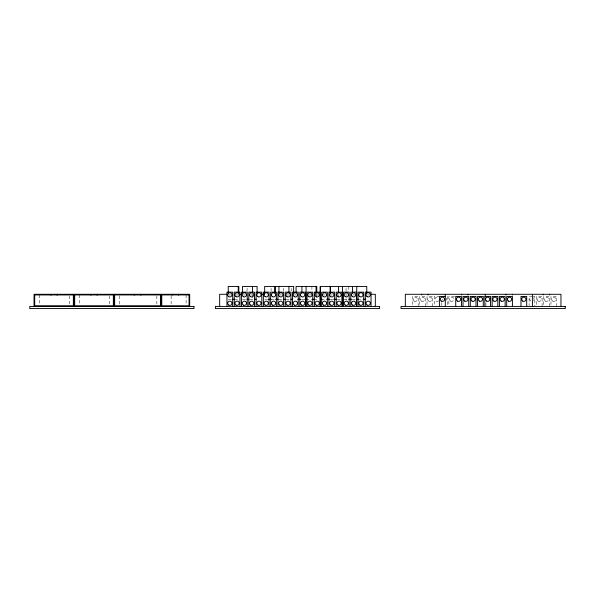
<?xml version="1.0" encoding="UTF-8"?>
<svg xmlns="http://www.w3.org/2000/svg" width="595" height="595" viewBox="0 0 595 595"><rect width="100%" height="100%" fill="white"/><g stroke="black" fill="none" stroke-linecap="round" stroke-linejoin="round"><path stroke-width="0.45" stroke-dasharray="2.98 2.23" d="M352.865 294.934L354.836 294.934M367.405 294.934L369.227 294.934M228.621 294.949L230.533 294.949M236.096 294.949L237.933 294.949M243.348 294.949L245.266 294.949M250.711 294.949L252.585 294.949M279.65 294.949L281.591 294.949M287.013 294.949L288.91 294.949M294.376 294.949L296.236 294.949M309.415 294.949L311.297 294.949M315.796 294.949L318.623 294.949M323.1 294.949L325.034 294.949M330.53 294.949L332.367 294.949M440.017 296.429L434.305 296.429L434.305 305.518M454.58 296.429L448.868 296.429L448.868 305.518M532.384 296.429L529.119 296.429L529.119 305.518M533.202 296.429L534.831 296.429L534.831 306.425M228.242 299.285L231.537 299.285M234.601 299.285L238.811 299.285M242.522 299.285L246.159 299.285M249.788 299.285L253.455 299.285M264.656 299.285L268.1 299.285M271.015 299.285L275.582 299.285M278.936 299.285L282.789 299.285M286.202 299.285L290.01 299.285M301.472 299.285L304.171 299.285M306.068 299.285L311.921 299.285M314.978 299.285L316.778 299.285M321.255 299.285L325.8 299.285M330.061 299.285L332.769 299.285M337.268 299.285L340.868 299.285M343.932 299.285L348.477 299.285M352.352 299.285L355.951 299.285M357.669 299.285L362.258 299.285M556.682 306.425L556.682 296.429L550.97 296.429L550.97 305.518M549.401 306.425L549.401 296.429L543.689 296.429L543.689 305.518M542.119 306.425L542.119 296.429L536.407 296.429L536.407 305.518M485.944 303.056L485.944 305.763M447.299 296.429L447.299 306.425M441.587 302.788L441.587 305.518M432.729 306.425L432.729 296.429L427.017 296.429L427.017 305.518M425.447 306.425L425.447 296.429L419.735 296.429L419.735 305.518M418.166 306.425L418.166 296.429L412.454 296.429L412.454 305.518M348.477 286.433L348.477 291.022M346.052 288.27L346.104 299.456M338.481 294.696L338.481 297.448M316.778 294.696L316.778 297.448M311.921 286.433L311.921 291.022M291.788 288.27L291.788 291.022M283.651 288.27L283.651 291.022M271.082 288.27L271.082 291.022M252.518 294.696L252.518 299.285M247.089 288.27L247.089 291.022M186.116 295.001L186.116 304.67M171.122 295.879L171.122 304.67M156.842 295.879L156.842 304.67M119.714 295.879L119.714 306.425M109.718 295.879L109.718 304.67M79.73 295.001L79.73 304.67M69.734 295.879L69.734 304.67M39.746 295.001L39.746 304.67M533.455 297.76A2.127 2.127 0 0 1 533.455 300.765M530.889 301.107A2.127 2.127 0 0 1 530.889 297.426M438.634 300.765A2.127 2.127 0 0 1 435.629 300.765A2.127 2.127 0 0 1 435.629 297.76A2.127 2.127 0 0 1 438.634 297.76M446.257 298.199A2.127 2.127 0 0 1 446.257 300.326M442.36 299.813A2.127 2.127 0 0 1 442.286 299.263M545.451 301.107A2.127 2.127 0 0 0 548.642 299.263A2.127 2.127 0 0 0 545.451 297.426A2.127 2.127 0 0 0 545.451 301.107M421.505 301.107A2.127 2.127 0 0 0 424.689 299.263A2.127 2.127 0 0 0 421.505 297.426A2.127 2.127 0 0 0 421.505 301.107M450.631 301.107A2.127 2.127 0 0 0 453.821 299.263A2.127 2.127 0 0 0 450.631 297.426A2.127 2.127 0 0 0 450.631 301.107M552.733 301.107A2.127 2.127 0 0 0 555.923 299.263A2.127 2.127 0 0 0 552.733 297.426A2.127 2.127 0 0 0 552.733 301.107M414.217 301.107A2.127 2.127 0 0 0 417.407 299.263A2.127 2.127 0 0 0 414.217 297.426A2.127 2.127 0 0 0 414.217 301.107M428.787 301.107A2.127 2.127 0 0 0 431.977 299.263A2.127 2.127 0 0 0 428.787 297.426A2.127 2.127 0 0 0 428.787 301.107M538.17 301.107A2.127 2.127 0 0 0 541.361 299.263A2.127 2.127 0 0 0 538.17 297.426A2.127 2.127 0 0 0 538.17 301.107"/><path stroke-width="0.89" d="M226.97 294.287L219.674 294.287L219.674 306.425M239.666 294.287L241.607 294.287M261.473 294.287L264.217 294.287M370.722 294.287L375.326 294.287L375.326 306.425M445.298 296.429L439.586 296.429L439.586 306.425M232.786 299.285L234.601 299.285M247.066 299.285L248.881 299.285M254.363 299.285L256.177 299.285M268.293 299.285L271.015 299.285M275.582 299.285L278.282 299.285M283.48 299.285L285.295 299.285M290.918 299.285L292.733 299.285M297.872 299.285L300.572 299.285M304.655 299.285L306.47 299.285M312.427 299.285L314.249 299.285M320.348 299.285L322.163 299.285M326.707 299.285L329.437 299.285M333.669 299.285L336.368 299.285M348.841 299.285L351.571 299.285M356.762 299.285L358.577 299.285M363.121 299.285L365.851 299.285M560.966 306.425L560.966 294.287L405.314 294.287L405.314 306.425M549.683 294.287L549.683 294.934M543.257 294.287L543.257 294.934M532.406 294.287L532.406 306.425M526.694 306.425L526.694 296.429L520.982 296.429L520.982 306.425M512.414 294.287L512.414 294.949M512.414 306.425L512.414 296.429L506.702 296.429L506.702 306.425M505.988 294.287L505.988 294.949M505.133 306.425L505.133 296.429L499.421 296.429L499.421 306.425M497.851 306.425L497.851 296.429L492.139 296.429L492.139 306.425M490.563 306.425L490.563 296.429L484.851 296.429L484.851 306.425M485.282 294.287L485.282 296.89M483.281 306.425L483.281 296.429L477.569 296.429L477.569 306.425M476 306.425L476 296.429L470.288 296.429L470.288 306.425M468.719 306.425L468.719 296.429L463.007 296.429L463.007 306.425M468.146 294.287L468.146 294.949M461.72 294.287L461.72 294.949M461.437 306.425L461.437 296.429L455.725 296.429L455.725 306.425M445.298 294.287L445.298 306.425M428.162 294.287L428.162 294.949M421.736 294.287L421.736 294.949M371.042 306.425L371.042 292.145L365.33 292.145L365.33 306.425M366.758 292.859L366.758 286.433L320.207 286.433L320.207 292.859M363.761 306.425L363.761 292.145L358.049 292.145L358.049 306.425M356.762 286.433L356.762 306.425M356.479 306.425L356.479 292.145L350.767 292.145L350.767 306.425M352.478 286.433L352.478 292.859M349.191 306.425L349.191 292.145L343.479 292.145L343.479 306.425M342.482 286.433L342.482 306.425M341.909 306.425L341.909 292.145L336.197 292.145L336.197 306.425M338.481 286.433L338.481 292.859M334.628 306.425L334.628 292.145L328.916 292.145L328.916 306.425M330.344 286.433L330.344 292.859M330.203 286.433L330.203 292.859M327.347 306.425L327.347 292.145L321.635 292.145L321.635 306.425M320.348 286.433L320.348 306.425M320.065 306.425L320.065 292.145L314.353 292.145L314.353 306.425M316.778 292.859L316.778 286.433L296.072 286.433L296.072 292.859M316.064 286.433L316.064 292.859M312.777 306.425L312.777 292.145L307.065 292.145L307.065 306.425M306.068 286.433L306.068 306.425M305.495 306.425L305.495 292.145L299.783 292.145L299.783 306.425M301.925 286.433L301.925 292.859M298.214 306.425L298.214 292.145L292.502 292.145L292.502 306.425M293.647 292.859L293.647 286.433L264.656 286.433L264.656 292.859M290.933 306.425L290.933 292.145L285.221 292.145L285.221 306.425M288.932 286.433L288.932 292.859M283.651 306.425L283.651 292.145L277.939 292.145L277.939 306.425M278.936 286.433L278.936 292.859M276.363 306.425L276.363 292.145L270.651 292.145L270.651 306.425M275.366 286.433L275.366 292.859M274.652 286.433L274.652 292.859M269.081 306.425L269.081 292.145L263.369 292.145L263.369 306.425M261.8 306.425L261.8 292.145L256.088 292.145L256.088 306.425M257.085 292.859L257.085 286.433L242.522 286.433L242.522 292.859M254.519 306.425L254.519 292.145L248.807 292.145L248.807 306.425M252.518 286.433L252.518 292.859M247.237 306.425L247.237 292.145L241.525 292.145L241.525 306.425M239.949 306.425L239.949 292.145L234.237 292.145L234.237 306.425M238.811 292.859L238.811 286.433L228.242 286.433L228.242 292.859M238.238 286.433L238.238 292.859M232.667 306.425L232.667 292.145L226.955 292.145L226.955 306.425M189.686 306.425L189.686 294.287L34.034 294.287L34.034 306.425M178.835 294.287L178.835 294.934M178.403 294.287L178.403 294.934M172.409 294.287L172.409 294.934M171.977 294.287L171.977 294.934M161.126 294.287L161.126 306.425M141.134 294.287L141.134 294.949M140.42 294.287L140.42 294.949M134.708 294.287L134.708 294.949M133.994 294.287L133.994 294.949M114.002 294.287L114.002 306.425M97.58 294.287L97.58 294.949M96.866 294.287L96.866 294.949M91.154 294.287L91.154 294.949M90.44 294.287L90.44 294.949M74.018 294.287L74.018 306.425M57.596 294.287L57.596 294.949M56.882 294.287L56.882 294.949M51.17 294.287L51.17 294.949M50.456 294.287L50.456 294.949M189.039 294.934L161.773 294.934L161.773 305.778L189.039 305.778L189.039 294.934M73.356 294.949L34.696 294.949L34.696 305.763L73.356 305.763L73.356 294.949M113.34 294.949L74.68 294.949L74.68 305.763L113.34 305.763L113.34 294.949M160.464 294.949L114.664 294.949L114.664 305.763L160.464 305.763L160.464 294.949M193.97 306.425L29.75 306.425L29.75 308.567L193.97 308.567L193.97 306.425M379.61 306.425L215.39 306.425L215.39 308.567L379.61 308.567L379.61 306.425M565.25 306.425L401.03 306.425L401.03 308.567L565.25 308.567L565.25 306.425M457.488 301.107A2.127 2.127 0 0 0 460.679 299.263A2.127 2.127 0 0 0 457.488 297.426A2.127 2.127 0 0 0 457.488 301.107M464.769 301.107A2.127 2.127 0 0 0 467.96 299.263A2.127 2.127 0 0 0 464.769 297.426A2.127 2.127 0 0 0 464.769 301.107M493.902 301.107A2.127 2.127 0 0 0 497.093 299.263A2.127 2.127 0 0 0 493.902 297.426A2.127 2.127 0 0 0 493.902 301.107M501.183 301.107A2.127 2.127 0 0 0 504.374 299.263A2.127 2.127 0 0 0 501.183 297.426A2.127 2.127 0 0 0 501.183 301.107M472.051 301.107A2.127 2.127 0 0 0 475.241 299.263A2.127 2.127 0 0 0 472.051 297.426A2.127 2.127 0 0 0 472.051 301.107M479.339 301.107A2.127 2.127 0 0 0 482.523 299.263A2.127 2.127 0 0 0 479.339 297.426A2.127 2.127 0 0 0 479.339 301.107M522.745 301.107A2.127 2.127 0 0 0 525.935 299.263A2.127 2.127 0 0 0 522.745 297.426A2.127 2.127 0 0 0 522.745 301.107M486.621 301.107A2.127 2.127 0 0 0 489.811 299.263A2.127 2.127 0 0 0 486.621 297.426A2.127 2.127 0 0 0 486.621 301.107M508.465 301.107A2.127 2.127 0 0 0 511.655 299.263A2.127 2.127 0 0 0 508.465 297.426A2.127 2.127 0 0 0 508.465 301.107M441.349 301.107A2.127 2.127 0 0 0 444.539 299.263A2.127 2.127 0 0 0 441.349 297.426A2.127 2.127 0 0 0 441.349 301.107M345.271 296.682A2.127 2.127 0 0 0 348.462 294.845A2.127 2.127 0 0 0 345.271 293A2.127 2.127 0 0 0 345.271 296.682M345.271 305.109A2.127 2.127 0 0 0 348.462 303.264A2.127 2.127 0 0 0 345.271 301.427A2.127 2.127 0 0 0 345.271 305.109M352.56 296.682A2.127 2.127 0 0 0 355.743 294.845A2.127 2.127 0 0 0 352.56 293A2.127 2.127 0 0 0 352.56 296.682M352.56 305.109A2.127 2.127 0 0 0 355.743 303.264A2.127 2.127 0 0 0 352.56 301.427A2.127 2.127 0 0 0 352.56 305.109M359.841 296.682A2.127 2.127 0 0 0 363.032 294.845A2.127 2.127 0 0 0 359.841 293A2.127 2.127 0 0 0 359.841 296.682M359.841 305.109A2.127 2.127 0 0 0 363.032 303.264A2.127 2.127 0 0 0 359.841 301.427A2.127 2.127 0 0 0 359.841 305.109M367.122 296.682A2.127 2.127 0 0 0 370.313 294.845A2.127 2.127 0 0 0 367.122 293A2.127 2.127 0 0 0 367.122 296.682M367.122 305.109A2.127 2.127 0 0 0 370.313 303.264A2.127 2.127 0 0 0 367.122 301.427A2.127 2.127 0 0 0 367.122 305.109M228.748 296.682A2.127 2.127 0 0 0 231.938 294.845A2.127 2.127 0 0 0 228.748 293A2.127 2.127 0 0 0 228.748 296.682M228.748 305.109A2.127 2.127 0 0 0 231.938 303.264A2.127 2.127 0 0 0 228.748 301.427A2.127 2.127 0 0 0 228.748 305.109M236.029 296.682A2.127 2.127 0 0 0 239.22 294.845A2.127 2.127 0 0 0 236.029 293A2.127 2.127 0 0 0 236.029 296.682M236.029 305.109A2.127 2.127 0 0 0 239.22 303.264A2.127 2.127 0 0 0 236.029 301.427A2.127 2.127 0 0 0 236.029 305.109M243.318 296.682A2.127 2.127 0 0 0 246.501 294.845A2.127 2.127 0 0 0 243.318 293A2.127 2.127 0 0 0 243.318 296.682M243.318 305.109A2.127 2.127 0 0 0 246.501 303.264A2.127 2.127 0 0 0 243.318 301.427A2.127 2.127 0 0 0 243.318 305.109M250.599 296.682A2.127 2.127 0 0 0 253.79 294.845A2.127 2.127 0 0 0 250.599 293A2.127 2.127 0 0 0 250.599 296.682M250.599 305.109A2.127 2.127 0 0 0 253.79 303.264A2.127 2.127 0 0 0 250.599 301.427A2.127 2.127 0 0 0 250.599 305.109M316.146 296.682A2.127 2.127 0 0 0 319.329 294.845A2.127 2.127 0 0 0 316.146 293A2.127 2.127 0 0 0 316.146 296.682M316.146 305.109A2.127 2.127 0 0 0 319.329 303.264A2.127 2.127 0 0 0 316.146 301.427A2.127 2.127 0 0 0 316.146 305.109M323.427 296.682A2.127 2.127 0 0 0 326.618 294.845A2.127 2.127 0 0 0 323.427 293A2.127 2.127 0 0 0 323.427 296.682M323.427 305.109A2.127 2.127 0 0 0 326.618 303.264A2.127 2.127 0 0 0 323.427 301.427A2.127 2.127 0 0 0 323.427 305.109M330.708 296.682A2.127 2.127 0 0 0 333.899 294.845A2.127 2.127 0 0 0 330.708 293A2.127 2.127 0 0 0 330.708 296.682M330.708 305.109A2.127 2.127 0 0 0 333.899 303.264A2.127 2.127 0 0 0 330.708 301.427A2.127 2.127 0 0 0 330.708 305.109M337.99 296.682A2.127 2.127 0 0 0 341.18 294.845A2.127 2.127 0 0 0 337.99 293A2.127 2.127 0 0 0 337.99 296.682M337.99 305.109A2.127 2.127 0 0 0 341.18 303.264A2.127 2.127 0 0 0 337.99 301.427A2.127 2.127 0 0 0 337.99 305.109M287.013 296.682A2.127 2.127 0 0 0 290.204 294.845A2.127 2.127 0 0 0 287.013 293A2.127 2.127 0 0 0 287.013 296.682M287.013 305.109A2.127 2.127 0 0 0 290.204 303.264A2.127 2.127 0 0 0 287.013 301.427A2.127 2.127 0 0 0 287.013 305.109M294.294 296.682A2.127 2.127 0 0 0 297.485 294.845A2.127 2.127 0 0 0 294.294 293A2.127 2.127 0 0 0 294.294 296.682M294.294 305.109A2.127 2.127 0 0 0 297.485 303.264A2.127 2.127 0 0 0 294.294 301.427A2.127 2.127 0 0 0 294.294 305.109M301.576 296.682A2.127 2.127 0 0 0 304.766 294.845A2.127 2.127 0 0 0 301.576 293A2.127 2.127 0 0 0 301.576 296.682M301.576 305.109A2.127 2.127 0 0 0 304.766 303.264A2.127 2.127 0 0 0 301.576 301.427A2.127 2.127 0 0 0 301.576 305.109M308.857 296.682A2.127 2.127 0 0 0 312.048 294.845A2.127 2.127 0 0 0 308.857 293A2.127 2.127 0 0 0 308.857 296.682M308.857 305.109A2.127 2.127 0 0 0 312.048 303.264A2.127 2.127 0 0 0 308.857 301.427A2.127 2.127 0 0 0 308.857 305.109M257.88 296.682A2.127 2.127 0 0 0 261.071 294.845A2.127 2.127 0 0 0 257.88 293A2.127 2.127 0 0 0 257.88 296.682M257.88 305.109A2.127 2.127 0 0 0 261.071 303.264A2.127 2.127 0 0 0 257.88 301.427A2.127 2.127 0 0 0 257.88 305.109M265.162 296.682A2.127 2.127 0 0 0 268.352 294.845A2.127 2.127 0 0 0 265.162 293A2.127 2.127 0 0 0 265.162 296.682M265.162 305.109A2.127 2.127 0 0 0 268.352 303.264A2.127 2.127 0 0 0 265.162 301.427A2.127 2.127 0 0 0 265.162 305.109M272.443 296.682A2.127 2.127 0 0 0 275.634 294.845A2.127 2.127 0 0 0 272.443 293A2.127 2.127 0 0 0 272.443 296.682M272.443 305.109A2.127 2.127 0 0 0 275.634 303.264A2.127 2.127 0 0 0 272.443 301.427A2.127 2.127 0 0 0 272.443 305.109M279.732 296.682A2.127 2.127 0 0 0 282.915 294.845A2.127 2.127 0 0 0 279.732 293A2.127 2.127 0 0 0 279.732 296.682M279.732 305.109A2.127 2.127 0 0 0 282.915 303.264A2.127 2.127 0 0 0 279.732 301.427A2.127 2.127 0 0 0 279.732 305.109"/></g></svg>
